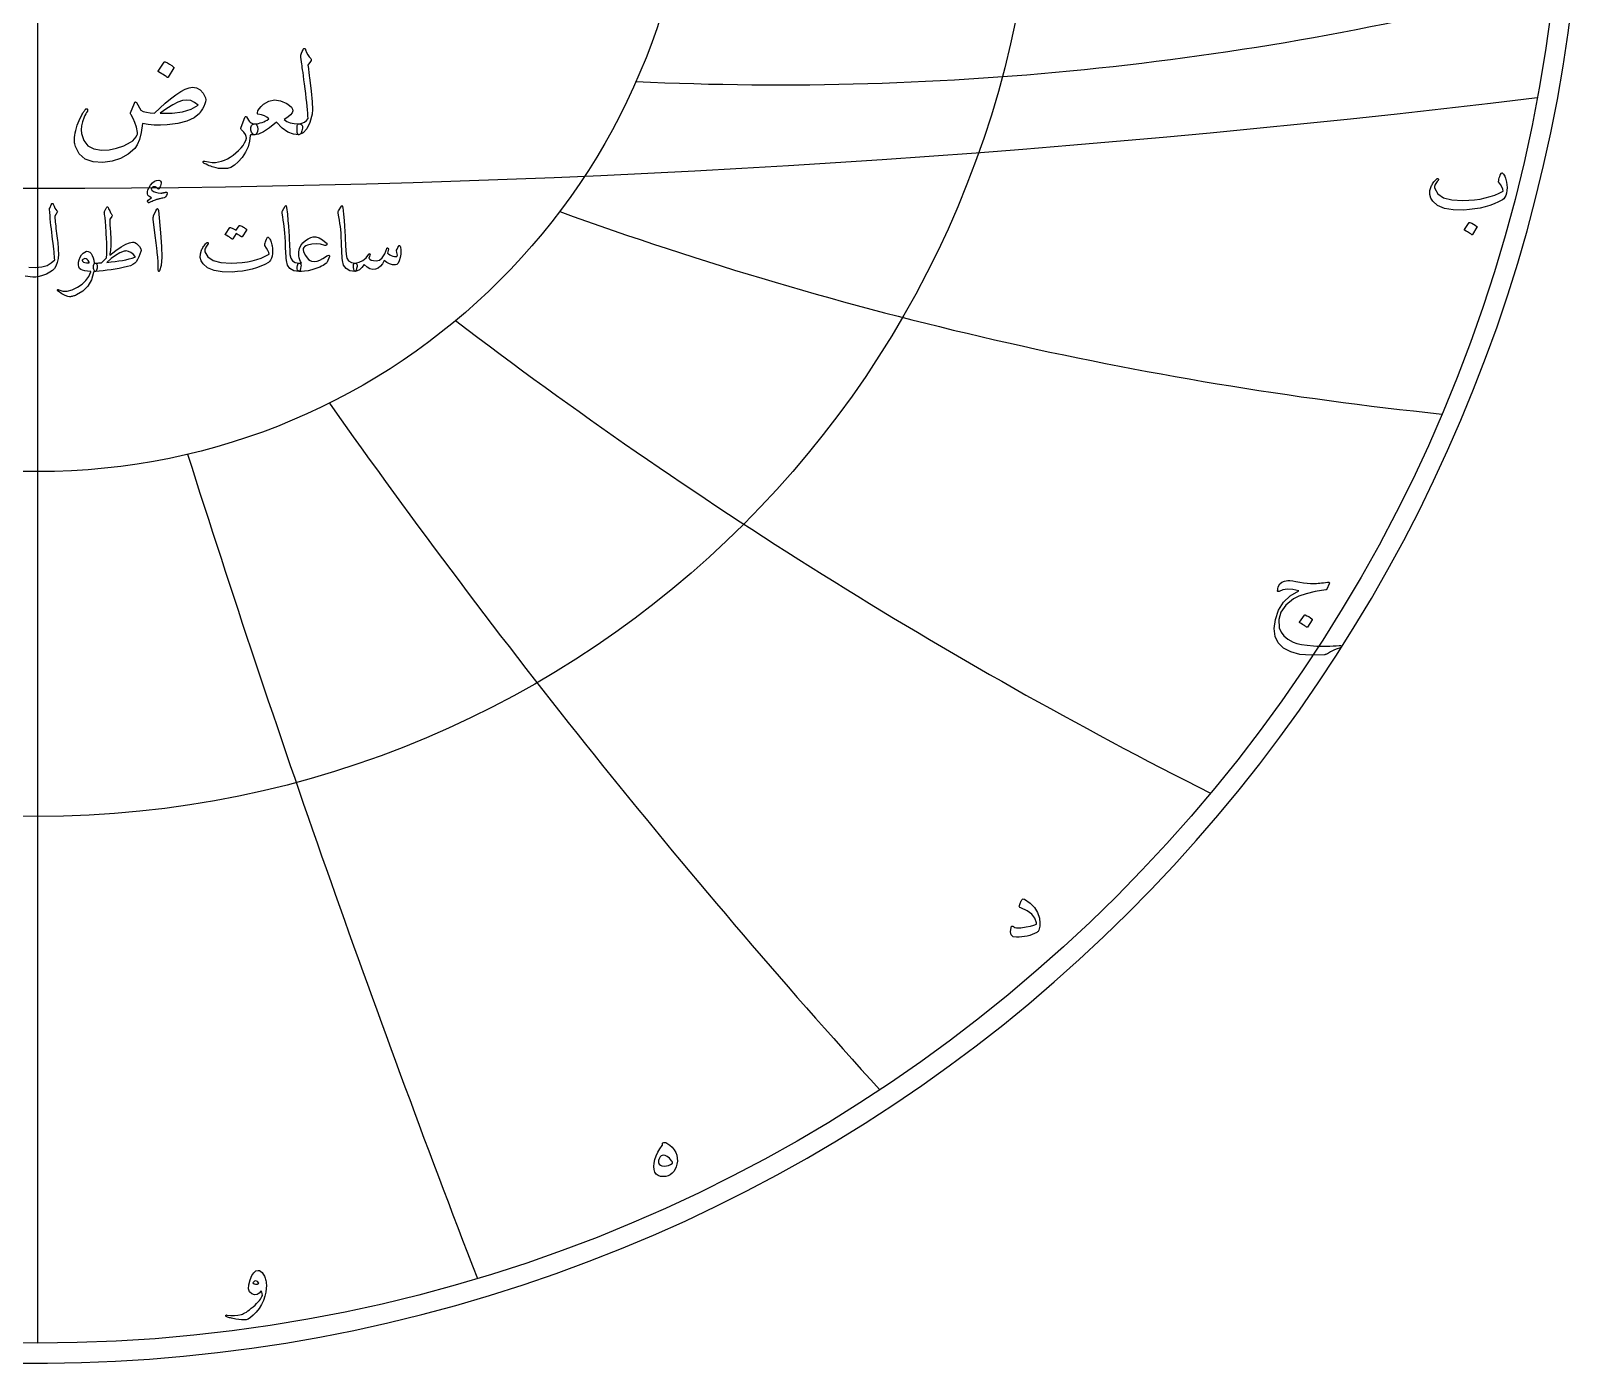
# Model space of a CAD drawing. Header units: millimetres. Extents: x -40.9 to 40.8, y -40.9 to 41.9.
# Drawn here: x -0.18 to 40.85, y -40.85 to -5.63 of the extents above; entities that cross this region are included whole.
import ezdxf

# ---------------------------------------------------------------- set-up
doc = ezdxf.new("R2010")
doc.units = ezdxf.units.MM
for name, color, linetype in [('CUT_OUTER', 1, 'Continuous'), ('ENGRAVE', 7, 'Continuous'), ('ENGRAVE_FINE', 8, 'Continuous'), ('TEXT', 5, 'Continuous')]:
    doc.layers.add(name, color=color, linetype=linetype)

msp = doc.modelspace()

# ---------------------------------------------------------------- linework, layer by layer
at = {"layer": 'CUT_OUTER'}
msp.add_arc((-0.0002, -0.0001), 40.85, 126.2106, 87.79007, dxfattribs=at)
at = {"layer": 'ENGRAVE'}
for points in [[(0, -40.325), (0, 40.325)], [(0, -40.325), (0, -17.2788)]]:
    msp.add_lwpolyline(points, dxfattribs=at)
for radius in [40.325, 26.3963, 17.2788]:
    msp.add_circle((0, 0), radius, dxfattribs=at)
for centre, radius, start, end in [((19.597, 73.1369), 80.1861, 267.296642, 284.804022), ((47.2567, 81.851), 98.1303, 250.065045, 264.070949), ((89.011, 89.011), 128.6184, 232.687913, 243.192341), ((163.3965, 94.337), 190.5116, 215.193942, 222.196894), ((364.3201, 97.6193), 378.0945, 197.618081, 201.119557)]:
    msp.add_arc(centre, radius, start, end, dxfattribs=at)
at = {"layer": 'ENGRAVE_FINE'}
msp.add_arc((0, 319.0151), 328.7969, 263.074945, 276.925055, dxfattribs=at)
at = {"layer": 'TEXT'}
for points in [[(6.9555, -6.2617), (6.9771, -6.2096), (6.9939, -6.1683), (7.0058, -6.1377), (7.013, -6.118), (7.0186, -6.1054), (7.0258, -6.0964), (7.0346, -6.091), (7.045, -6.0892), (7.0567, -6.0912), (7.0665, -6.0972), (7.0743, -6.1072), (7.0801, -6.1212), (7.1066, -6.1896), (7.1384, -6.2513), (7.1753, -6.3062), (7.2174, -6.3543), (7.2292, -6.3697), (7.2326, -6.387), (7.2276, -6.4064), (7.2142, -6.4278), (7.144, -6.5268), (7.1488, -6.5711), (7.1535, -6.6146), (7.1583, -6.6573), (7.1631, -6.6992), (7.1679, -6.7403), (7.1727, -6.7806), (7.1775, -6.8202), (7.1823, -6.8589), (7.2264, -7.2174), (7.2533, -7.4976), (7.2631, -7.6996), (7.2557, -7.8233), (7.1955, -8.0479), (7.1168, -8.2138), (7.0198, -8.3209), (6.9045, -8.3694), (6.9013, -8.3694), (6.8981, -8.3694), (6.8949, -8.3694), (6.8917, -8.3694), (6.8727, -8.3515), (6.8605, -8.3104), (6.8552, -8.2461), (6.8565, -8.1587), (6.8595, -8.1263), (6.8685, -8.1028), (6.8835, -8.088), (6.9045, -8.082), (6.9855, -8.0659), (7.053, -8.0365), (7.1068, -7.994), (7.1472, -7.9383), (7.1445, -7.8714), (7.1396, -7.7954), (7.1325, -7.7102), (7.1232, -7.6158), (7.1119, -7.5126), (7.0989, -7.401), (7.084, -7.281), (7.0673, -7.1527), (7.052, -7.0266), (7.0378, -6.9132), (7.0248, -6.8126), (7.013, -6.7248), (7.0029, -6.6497), (6.9947, -6.5874), (6.9885, -6.5379), (6.9843, -6.5012), (6.9524, -6.3192), (6.9514, -6.3012), (6.9516, -6.2856), (6.953, -6.2725), (6.9555, -6.2617)], [(3.3405, -6.4501), (3.3444, -6.4461), (3.35, -6.4437), (3.3572, -6.4429), (3.366, -6.4437), (3.4281, -6.4689), (3.4866, -6.4996), (3.5414, -6.5359), (3.5927, -6.5779), (3.5977, -6.5842), (3.5999, -6.5906), (3.5993, -6.597), (3.5959, -6.6034), (3.4458, -6.8461), (3.4403, -6.8519), (3.4331, -6.8533), (3.4243, -6.8503), (3.4139, -6.8429), (3.4049, -6.8365), (3.3908, -6.827), (3.3714, -6.8142), (3.3468, -6.7982), (3.3167, -6.7791), (3.2806, -6.7567), (3.2385, -6.7311), (3.1904, -6.7024), (3.184, -6.6976), (3.1808, -6.6928), (3.1808, -6.688), (3.184, -6.6832)], [(4.0877, -7.1144), (4.1991, -7.1307), (4.2937, -7.183), (4.3716, -7.2713), (4.4326, -7.3954), (4.4394, -7.4429), (4.4342, -7.496), (4.4171, -7.5547), (4.3879, -7.619), (4.3544, -7.6808), (4.3241, -7.7323), (4.2969, -7.7734), (4.273, -7.8042), (4.1333, -7.9191), (3.944, -8.0086), (3.7053, -8.0724), (3.4171, -8.1108), (3.2436, -8.1191), (3.0778, -8.1156), (2.9195, -8.1), (2.7688, -8.0724), (2.7333, -8.3066), (2.6874, -8.4948), (2.6311, -8.6371), (2.5644, -8.7335), (2.3896, -8.8822), (2.1908, -8.993), (1.968, -9.0658), (1.7213, -9.1008), (1.4616, -9.0886), (1.2543, -9.0137), (1.0992, -8.8762), (0.9964, -8.676), (0.9876, -8.645), (0.9804, -8.6125), (0.9748, -8.5787), (0.9708, -8.5435), (0.9688, -8.5071), (0.9692, -8.4696), (0.972, -8.4312), (0.9772, -8.3918), (0.9884, -8.322), (1.0028, -8.2533), (1.0203, -8.1855), (1.0411, -8.1187), (1.0648, -8.0532), (1.0914, -7.989), (1.1207, -7.9262), (1.1529, -7.8649), (1.1671, -7.8399), (1.1812, -7.8162), (1.1951, -7.7936), (1.2088, -7.7722), (1.222, -7.7521), (1.2347, -7.7331), (1.2468, -7.7154), (1.2583, -7.6988), (1.2664, -7.6894), (1.275, -7.6836), (1.284, -7.6814), (1.2934, -7.6828), (1.3034, -7.6866), (1.311, -7.6916), (1.3161, -7.6978), (1.3189, -7.7052), (1.3197, -7.7136), (1.3189, -7.7227), (1.3165, -7.7327), (1.3125, -7.7435), (1.2892, -7.7788), (1.267, -7.8178), (1.2461, -7.8603), (1.2263, -7.9064), (1.1848, -8.0243), (1.1593, -8.1355), (1.1497, -8.2399), (1.1561, -8.3375), (1.2157, -8.5229), (1.3245, -8.6577), (1.4824, -8.7417), (1.6894, -8.775), (1.8894, -8.7656), (2.0838, -8.7279), (2.2726, -8.6618), (2.4558, -8.5674), (2.5111, -8.5281), (2.5588, -8.4804), (2.5989, -8.4243), (2.6315, -8.3599), (2.6353, -8.3509), (2.6371, -8.3399), (2.6369, -8.3269), (2.6347, -8.312), (2.6065, -8.169), (2.57, -8.0437), (2.5251, -7.9359), (2.4718, -7.8457), (2.4612, -7.8291), (2.455, -7.8146), (2.4532, -7.802), (2.4558, -7.7914), (2.5548, -7.5295), (2.569, -7.5098), (2.5828, -7.5016), (2.5962, -7.505), (2.6091, -7.52), (2.7273, -7.7211), (2.7906, -7.7511), (2.8718, -7.7738), (2.971, -7.7894), (3.0882, -7.7978), (3.2273, -7.6623), (3.3668, -7.5367), (3.5067, -7.4212), (3.647, -7.3156), (3.7812, -7.2275), (3.8993, -7.1647), (4.0015, -7.1269), (4.0877, -7.1144)], [(4.2442, -7.587), (4.1462, -7.5124), (4.0438, -7.4673), (3.937, -7.4517), (3.8259, -7.4657), (3.7053, -7.5082), (3.5672, -7.5782), (3.4115, -7.6758), (3.2383, -7.801), (3.5538, -7.802), (3.8267, -7.7667), (4.0568, -7.695), (4.2442, -7.587)], [(6.9045, -8.082), (6.9512, -8.089), (6.9827, -8.11), (6.9991, -8.1449), (7.0003, -8.1938), (6.9847, -8.2694), (6.9635, -8.3239), (6.9368, -8.3573), (6.9045, -8.3694), (6.7573, -8.3561), (6.6098, -8.2968), (6.4619, -8.1916), (6.3136, -8.0405), (6.1266, -8.1856), (5.9679, -8.2888), (5.8376, -8.3501), (5.7356, -8.3694), (5.7019, -8.3619), (5.6741, -8.3391), (5.6524, -8.3012), (5.6366, -8.2481), (5.632, -8.1778), (5.647, -8.1267), (5.6815, -8.0948), (5.7356, -8.082), (5.7848, -8.0772), (5.8334, -8.0692), (5.8814, -8.0581), (5.9288, -8.0437), (5.9756, -8.0259), (6.0218, -8.0046), (6.0674, -7.9796), (6.1125, -7.9511), (6.0572, -7.906), (5.9903, -7.8696), (5.9119, -7.8421), (5.8218, -7.8233), (5.8137, -7.8199), (5.8083, -7.813), (5.8057, -7.8024), (5.8059, -7.7882), (5.821, -7.7393), (5.8538, -7.6852), (5.9041, -7.6259), (5.9719, -7.5615), (6.1134, -7.4766), (6.2633, -7.4457), (6.4216, -7.4687), (6.5883, -7.5455), (6.6589, -7.5946), (6.708, -7.6429), (6.7356, -7.6904), (6.7416, -7.7371), (6.724, -7.7874), (6.6809, -7.8425), (6.6122, -7.9024), (6.518, -7.9671), (6.5853, -8.0173), (6.6721, -8.0533), (6.7785, -8.0748), (6.9045, -8.082)], [(5.3747, -8.1714), (5.4737, -7.916), (5.4847, -7.8956), (5.4953, -7.8856), (5.5055, -7.886), (5.5153, -7.8968), (5.542, -7.9415), (5.568, -7.9798), (5.5931, -8.0118), (5.6175, -8.0373), (5.6442, -8.0569), (5.6733, -8.0708), (5.7049, -8.0792), (5.7388, -8.082), (5.7723, -8.0908), (5.7963, -8.1171), (5.8107, -8.1611), (5.8155, -8.2225), (5.8107, -8.2844), (5.7963, -8.3295), (5.7723, -8.3579), (5.7388, -8.3694), (5.7131, -8.3706), (5.6869, -8.371), (5.6604, -8.3706), (5.6334, -8.3694), (5.6288, -8.3706), (5.6246, -8.3742), (5.6208, -8.3802), (5.6175, -8.3886), (5.6003, -8.5397), (5.5584, -8.6864), (5.4917, -8.8287), (5.4003, -8.9666), (5.2983, -9.0866), (5.1999, -9.175), (5.1051, -9.2319), (5.0139, -9.2572), (4.928, -9.2638), (4.8494, -9.2644), (4.7779, -9.259), (4.7137, -9.2477), (4.6822, -9.2389), (4.6486, -9.2285), (4.6128, -9.2165), (4.5748, -9.203), (4.5347, -9.1874), (4.4929, -9.1694), (4.4493, -9.1491), (4.4039, -9.1263), (4.3925, -9.1211), (4.3839, -9.1151), (4.3782, -9.1083), (4.3752, -9.1008), (4.3732, -9.0906), (4.3736, -9.0824), (4.3764, -9.0762), (4.3815, -9.072), (4.3883, -9.0682), (4.3959, -9.0664), (4.4043, -9.0666), (4.4135, -9.0688), (4.5141, -9.0892), (4.6083, -9.0992), (4.6961, -9.0988), (4.7775, -9.088), (4.8581, -9.0667), (4.9368, -9.0381), (5.0138, -9.0021), (5.0889, -8.9586), (5.1625, -8.908), (5.2346, -8.8505), (5.3054, -8.7859), (5.3747, -8.7143), (5.4268, -8.6491), (5.4682, -8.5842), (5.4987, -8.5197), (5.5185, -8.4557), (5.5127, -8.411), (5.4889, -8.3599), (5.4472, -8.3024), (5.3875, -8.2385), (5.3771, -8.2247), (5.3715, -8.209), (5.3707, -8.1912), (5.3747, -8.1714)], [(38.7333, -9.3911), (38.7505, -9.4127), (38.7662, -9.4365), (38.7805, -9.4625), (38.7933, -9.4907), (38.8048, -9.5211), (38.8147, -9.5533), (38.8233, -9.5875), (38.8304, -9.6236), (38.8396, -9.6961), (38.8419, -9.7679), (38.8371, -9.8392), (38.8253, -9.9097), (38.8074, -9.9727), (38.7844, -10.0234), (38.7563, -10.0621), (38.7231, -10.0886), (38.6177, -10.1443), (38.5059, -10.194), (38.3878, -10.2376), (38.2632, -10.2751), (38.1323, -10.3062), (37.995, -10.3306), (37.8512, -10.3484), (37.7011, -10.3594), (37.4198, -10.3565), (37.1889, -10.3172), (37.0085, -10.2415), (36.8785, -10.1295), (36.8252, -10.0418), (36.8006, -9.9474), (36.8047, -9.8463), (36.8376, -9.7386), (36.8487, -9.7153), (36.8616, -9.6916), (36.8762, -9.6674), (36.8925, -9.6428), (36.9107, -9.6176), (36.9305, -9.592), (36.9522, -9.5659), (36.9756, -9.5393), (36.9834, -9.5318), (36.9915, -9.5272), (37, -9.5254), (37.0088, -9.5265), (37.0147, -9.5287), (37.0196, -9.5329), (37.0236, -9.539), (37.0267, -9.547), (37.0281, -9.5545), (37.0273, -9.5616), (37.0243, -9.5685), (37.019, -9.5751), (36.9971, -9.6011), (36.9775, -9.6281), (36.9601, -9.656), (36.9449, -9.6849), (36.9345, -9.7125), (36.9289, -9.7392), (36.9281, -9.7649), (36.9321, -9.7897), (37.012, -9.9342), (37.1621, -10.0356), (37.3824, -10.0938), (37.673, -10.109), (37.8328, -10.1029), (37.9851, -10.0895), (38.1298, -10.069), (38.267, -10.0413), (38.3969, -10.0064), (38.5197, -9.9643), (38.6352, -9.9151), (38.7435, -9.8586), (38.733, -9.8059), (38.709, -9.7475), (38.6717, -9.6833), (38.6209, -9.6134), (38.6193, -9.6067), (38.6196, -9.5942), (38.6218, -9.576), (38.626, -9.5521), (38.6271, -9.5497), (38.6279, -9.5476), (38.6284, -9.5458), (38.6286, -9.5444), (38.6369, -9.5118), (38.649, -9.4754), (38.665, -9.4352), (38.6848, -9.3911), (38.6935, -9.3777), (38.7046, -9.3732), (38.7178, -9.3777), (38.7333, -9.3911)], [(3.3413, -10.0381), (3.31, -10.0439), (3.2811, -10.0494), (3.2544, -10.0547), (3.2299, -10.0596), (3.2078, -10.0644), (3.1883, -10.0692), (3.1713, -10.074), (3.1568, -10.0788), (3.1422, -10.0842), (3.1245, -10.0911), (3.1038, -10.0992), (3.0802, -10.1087), (3.0535, -10.1197), (3.0239, -10.1324), (2.9913, -10.1467), (2.9556, -10.1626), (2.9411, -10.1674), (2.9287, -10.1674), (2.9184, -10.1626), (2.9101, -10.153), (2.9052, -10.1295), (2.9191, -10.1021), (2.9519, -10.0709), (3.0035, -10.0357), (2.964, -10.0132), (2.9341, -9.989), (2.9137, -9.9629), (2.9029, -9.9351), (2.9008, -9.8825), (2.9137, -9.8255), (2.9416, -9.764), (2.9844, -9.698), (3.0354, -9.6388), (3.088, -9.598), (3.142, -9.5754), (3.1975, -9.571), (3.2285, -9.5788), (3.2496, -9.595), (3.2609, -9.6195), (3.2622, -9.6524), (3.2568, -9.6881), (3.2478, -9.7207), (3.2353, -9.7503), (3.2191, -9.777), (3.2029, -9.7957), (3.188, -9.8039), (3.1742, -9.8017), (3.1616, -9.789), (3.1472, -9.77), (3.1305, -9.756), (3.1113, -9.7472), (3.0898, -9.7435), (3.0672, -9.7435), (3.0472, -9.7483), (3.03, -9.7578), (3.0155, -9.7722), (3.0049, -9.7896), (3.0017, -9.8057), (3.0061, -9.8207), (3.0179, -9.8345), (3.0622, -9.8673), (3.1161, -9.8914), (3.1796, -9.9068), (3.2526, -9.9135), (3.259, -9.9133), (3.2661, -9.9126), (3.274, -9.9115), (3.2826, -9.9099), (3.2919, -9.9081), (3.302, -9.906), (3.3129, -9.9039), (3.3245, -9.9015), (3.3371, -9.8992), (3.3484, -9.8971), (3.3586, -9.895), (3.3676, -9.8932), (3.3755, -9.8916), (3.3826, -9.8905), (3.3887, -9.8898), (3.3939, -9.8896), (3.4038, -9.8906), (3.4119, -9.8938), (3.4182, -9.899), (3.4227, -9.9063), (3.4255, -9.9134), (3.4269, -9.9201), (3.4267, -9.9265), (3.4251, -9.9327), (3.4019, -9.9761), (3.3802, -10.0081), (3.36, -10.0288), (3.3413, -10.0381)], [(6.5436, -10.2584), (6.5482, -10.2512), (6.5526, -10.2464), (6.5566, -10.2441), (6.5603, -10.2441), (6.566, -10.2472), (6.5711, -10.2566), (6.5756, -10.2723), (6.5795, -10.2943), (6.5993, -10.4732), (6.6154, -10.6387), (6.628, -10.7906), (6.637, -10.9291), (6.6428, -11.0475), (6.6481, -11.1536), (6.6529, -11.2475), (6.6574, -11.3291), (6.6612, -11.3984), (6.6642, -11.4554), (6.6666, -11.5002), (6.6681, -11.5326), (6.6894, -11.63), (6.7364, -11.7015), (6.8091, -11.7473), (6.9076, -11.7674), (6.935, -11.7746), (6.9526, -11.7913), (6.9602, -11.8177), (6.9579, -11.8536), (6.9467, -11.9102), (6.9346, -11.9506), (6.9216, -11.9749), (6.9076, -11.9829), (6.769, -11.9647), (6.6669, -11.9099), (6.6014, -11.8186), (6.5723, -11.6907), (6.5678, -11.6296), (6.5636, -11.5683), (6.56, -11.5068), (6.5568, -11.4452), (6.5538, -11.3835), (6.5511, -11.3216), (6.5484, -11.2595), (6.546, -11.1973), (6.5415, -11.0787), (6.5352, -10.9719), (6.5271, -10.8769), (6.5172, -10.7937), (6.5056, -10.7139), (6.4921, -10.6288), (6.4768, -10.5384), (6.4597, -10.4428), (6.4575, -10.4256), (6.458, -10.4099), (6.4611, -10.3957), (6.4669, -10.383)], [(8.0262, -10.2584), (8.0308, -10.2512), (8.0352, -10.2464), (8.0392, -10.2441), (8.043, -10.2441), (8.0486, -10.2472), (8.0537, -10.2566), (8.0582, -10.2723), (8.0621, -10.2943), (8.0819, -10.4732), (8.098, -10.6387), (8.1106, -10.7906), (8.1196, -10.9291), (8.1254, -11.0475), (8.1307, -11.1536), (8.1355, -11.2475), (8.14, -11.3291), (8.1438, -11.3984), (8.1468, -11.4554), (8.1492, -11.5002), (8.1507, -11.5326), (8.172, -11.63), (8.219, -11.7015), (8.2917, -11.7473), (8.3902, -11.7674), (8.4176, -11.7746), (8.4352, -11.7913), (8.4428, -11.8177), (8.4405, -11.8536), (8.4293, -11.9102), (8.4172, -11.9506), (8.4042, -11.9749), (8.3902, -11.9829), (8.2516, -11.9647), (8.1495, -11.9099), (8.084, -11.8186), (8.0549, -11.6907), (8.0504, -11.6296), (8.0462, -11.5683), (8.0426, -11.5068), (8.0394, -11.4452), (8.0364, -11.3835), (8.0337, -11.3216), (8.0311, -11.2595), (8.0286, -11.1973), (8.0241, -11.0787), (8.0178, -10.9719), (8.0097, -10.8769), (7.9998, -10.7937), (7.9882, -10.7139), (7.9747, -10.6288), (7.9594, -10.5384), (7.9424, -10.4428), (7.9401, -10.4256), (7.9406, -10.4099), (7.9437, -10.3957), (7.9495, -10.383)], [(1.8227, -10.2872), (1.8284, -10.281), (1.8335, -10.277), (1.838, -10.275), (1.8419, -10.2752), (1.8465, -10.2773), (1.8509, -10.2812), (1.8549, -10.2869), (1.8586, -10.2943), (1.8738, -10.3267), (1.8883, -10.3566), (1.902, -10.3842), (1.9149, -10.4093), (1.9273, -10.4318), (1.9392, -10.4512), (1.9506, -10.4677), (1.9616, -10.4812), (1.9697, -10.4922), (1.9724, -10.5039), (1.9697, -10.5162), (1.9616, -10.5291), (1.9137, -10.589), (1.9076, -10.5993), (1.9036, -10.6111), (1.9016, -10.6244), (1.9018, -10.6393), (1.9095, -10.7523), (1.9161, -10.8518), (1.9215, -10.9379), (1.9257, -11.0105), (1.9289, -11.0698), (1.9311, -11.1159), (1.9324, -11.1488), (1.9329, -11.1686), (1.9324, -11.227), (1.9308, -11.2824), (1.9282, -11.3347), (1.9245, -11.3841), (1.9199, -11.4306), (1.9146, -11.474), (1.9086, -11.5144), (1.9018, -11.5518), (2.0645, -11.4273), (2.2053, -11.3315), (2.3244, -11.2644), (2.4215, -11.2261), (2.4648, -11.2159), (2.5035, -11.2117), (2.5378, -11.2135), (2.5676, -11.2213), (2.6097, -11.2431), (2.6496, -11.2776), (2.6875, -11.3246), (2.7233, -11.3841), (2.7288, -11.3984), (2.7311, -11.4147), (2.73, -11.4331), (2.7257, -11.4536), (2.7019, -11.5273), (2.6736, -11.5973), (2.6408, -11.6638), (2.6035, -11.7267), (2.5673, -11.7671), (2.5161, -11.8021), (2.45, -11.8317), (2.3688, -11.856), (2.2602, -11.88), (2.1524, -11.9018), (2.0452, -11.9213), (1.9389, -11.9386), (1.8334, -11.9535), (1.729, -11.9659), (1.6256, -11.9757), (1.5233, -11.9829), (1.5118, -11.9796), (1.5012, -11.9698), (1.4914, -11.9533), (1.4826, -11.9302), (1.4748, -11.902), (1.4706, -11.8746), (1.47, -11.8481), (1.473, -11.8225), (1.4798, -11.8002), (1.4904, -11.7835), (1.5049, -11.7726), (1.5233, -11.7674), (1.5478, -11.766), (1.5709, -11.7644), (1.5927, -11.7624), (1.6131, -11.7602), (1.6322, -11.7579), (1.65, -11.756), (1.6664, -11.7543), (1.6814, -11.753), (1.8155, -11.6237), (1.8167, -11.618), (1.8179, -11.6108), (1.8191, -11.6019), (1.8203, -11.5913), (1.8215, -11.5791), (1.8227, -11.5653), (1.8239, -11.5498), (1.8251, -11.5326), (1.8262, -11.514), (1.8269, -11.494), (1.8274, -11.4727), (1.8275, -11.45), (1.8275, -11.4261), (1.8275, -11.4012), (1.8275, -11.3752), (1.8275, -11.3482), (1.8272, -11.3177), (1.8263, -11.2812), (1.8248, -11.2386), (1.8227, -11.1901), (1.82, -11.1359), (1.8167, -11.0764), (1.8128, -11.0114), (1.8083, -10.941), (1.798, -10.7849), (1.7886, -10.6614), (1.7801, -10.5705), (1.7724, -10.5123), (1.7663, -10.4749), (1.7622, -10.4464), (1.7603, -10.427), (1.7604, -10.4165), (1.7677, -10.3967), (1.7751, -10.3782), (1.7827, -10.3608), (1.7904, -10.3446), (1.7982, -10.3294), (1.8063, -10.3147), (1.8144, -10.3006), (1.8227, -10.2872)], [(3.1233, -10.3782), (3.1462, -10.3339), (3.1646, -10.3183), (3.1785, -10.3315), (3.188, -10.3734), (3.243, -10.9602), (3.2758, -11.3204), (3.2832, -11.6081), (3.2651, -11.8234), (3.2215, -11.9662), (3.2136, -11.9778), (3.2065, -11.9841), (3.2004, -11.985), (3.1951, -11.9805), (3.191, -11.9735), (3.188, -11.9644), (3.1862, -11.9531), (3.1856, -11.9398), (3.1856, -11.8361), (3.1808, -11.7261), (3.1712, -11.6097), (3.1568, -11.4871), (3.1537, -11.4551), (3.1442, -11.3686), (3.1285, -11.2276), (3.1065, -11.0321), (3.0538, -10.5985), (3.0526, -10.5755), (3.0538, -10.5542), (3.0574, -10.5348), (3.0634, -10.5171)], [(6.1077, -11.0919), (6.1238, -11.1121), (6.1385, -11.1345), (6.1519, -11.1589), (6.1639, -11.1853), (6.1747, -11.2138), (6.184, -11.244), (6.192, -11.2761), (6.1987, -11.3099), (6.2074, -11.3779), (6.2095, -11.4452), (6.205, -11.512), (6.1939, -11.5782), (6.1771, -11.6371), (6.1556, -11.6847), (6.1292, -11.721), (6.0981, -11.7458), (5.9993, -11.7981), (5.8945, -11.8446), (5.7837, -11.8855), (5.667, -11.9207), (5.5442, -11.9499), (5.4155, -11.9728), (5.2807, -11.9894), (5.14, -11.9997), (4.8762, -11.997), (4.6598, -11.9602), (4.4906, -11.8892), (4.3688, -11.7841), (4.3188, -11.702), (4.2957, -11.6135), (4.2996, -11.5187), (4.3305, -11.4177), (4.3409, -11.3959), (4.3529, -11.3737), (4.3666, -11.351), (4.3819, -11.3279), (4.3989, -11.3043), (4.4176, -11.2803), (4.4379, -11.2558), (4.4598, -11.2309), (4.4671, -11.2238), (4.4748, -11.2195), (4.4827, -11.2178), (4.4909, -11.2189), (4.4965, -11.221), (4.5011, -11.2249), (4.5048, -11.2306), (4.5077, -11.238), (4.509, -11.2451), (4.5083, -11.2518), (4.5054, -11.2583), (4.5005, -11.2644), (4.48, -11.2888), (4.4616, -11.3141), (4.4453, -11.3403), (4.431, -11.3674), (4.4213, -11.3933), (4.4161, -11.4183), (4.4153, -11.4424), (4.4191, -11.4656), (4.4939, -11.6011), (4.6346, -11.6961), (4.8412, -11.7508), (5.1137, -11.765), (5.2634, -11.7592), (5.4062, -11.7467), (5.5419, -11.7275), (5.6705, -11.7015), (5.7923, -11.6688), (5.9074, -11.6294), (6.0157, -11.5832), (6.1172, -11.5303), (6.1074, -11.4809), (6.0849, -11.4261), (6.0499, -11.3659), (6.0023, -11.3003), (6.0008, -11.294), (6.0011, -11.2824), (6.0032, -11.2653), (6.0071, -11.2428), (6.0081, -11.2406), (6.0089, -11.2386), (6.0093, -11.237), (6.0095, -11.2356), (6.0172, -11.2051), (6.0286, -11.171), (6.0436, -11.1333), (6.0622, -11.0919), (6.0704, -11.0794), (6.0807, -11.0752), (6.0931, -11.0794), (6.1077, -11.0919)], [(5.3268, -10.7734), (5.3298, -10.7704), (5.334, -10.7686), (5.3394, -10.768), (5.346, -10.7686), (5.3696, -10.7774), (5.3924, -10.7872), (5.4145, -10.7978), (5.4358, -10.8093), (5.4566, -10.8219), (5.4768, -10.8357), (5.4967, -10.8506), (5.5161, -10.8668), (5.5198, -10.8717), (5.5214, -10.877), (5.521, -10.8825), (5.5185, -10.8883), (5.4035, -11.0704), (5.4003, -11.0728), (5.3957, -11.0728), (5.3896, -11.0704), (5.3819, -11.0656), (5.3767, -11.0612), (5.3682, -11.0551), (5.3563, -11.0474), (5.3412, -11.038), (5.3226, -11.0269), (5.3005, -11.0138), (5.2747, -10.9988), (5.2454, -10.9818), (5.1544, -11.1231), (5.1502, -11.1274), (5.1448, -11.1285), (5.1382, -11.1262), (5.1304, -11.1207), (5.1237, -11.1159), (5.1131, -11.1087), (5.0985, -11.0991), (5.0801, -11.0871), (5.0575, -11.0728), (5.0304, -11.056), (4.9989, -11.0368), (4.9628, -11.0153), (4.959, -11.0117), (4.9574, -11.0081), (4.9578, -11.0045), (4.9604, -11.0009), (5.0777, -10.8261), (5.0807, -10.8231), (5.0849, -10.8213), (5.0903, -10.8207), (5.0969, -10.8213), (5.117, -10.8278), (5.1364, -10.8354), (5.1553, -10.844), (5.1735, -10.8536), (5.1912, -10.8642), (5.2083, -10.8755), (5.2247, -10.8875), (5.2406, -10.9003)], [(7.7148, -11.5925), (7.6501, -11.7362), (7.6419, -11.7505), (7.634, -11.762), (7.6263, -11.7708), (7.619, -11.777), (7.5817, -11.8025), (7.5418, -11.8264), (7.4991, -11.8486), (7.4537, -11.8692), (7.4058, -11.8884), (7.3555, -11.9066), (7.3028, -11.9237), (7.2478, -11.9398), (7.1448, -11.965), (7.0538, -11.9805), (6.9747, -11.9865), (6.9076, -11.9829), (6.882, -11.9713), (6.8651, -11.9482), (6.8569, -11.9138), (6.8573, -11.868), (6.8635, -11.8267), (6.8723, -11.7961), (6.8838, -11.7764), (6.8981, -11.7674), (6.9005, -11.7674), (6.9029, -11.7674), (6.9052, -11.7674), (6.9076, -11.7674), (6.9255, -11.7692), (6.943, -11.7698), (6.9602, -11.7692), (6.9771, -11.7674), (6.9481, -11.7244), (6.9256, -11.677), (6.9097, -11.625), (6.9005, -11.5686), (6.8991, -11.4675), (6.9166, -11.3776), (6.953, -11.2987), (7.0082, -11.2309), (7.0793, -11.1675), (7.149, -11.1189), (7.2171, -11.0849), (7.2837, -11.0656), (7.3555, -11.0657), (7.437, -11.0925), (7.528, -11.146), (7.6286, -11.2261), (7.64, -11.2385), (7.6454, -11.2518), (7.6448, -11.266), (7.6382, -11.2812), (7.6287, -11.2928), (7.6172, -11.2991), (7.6036, -11.3), (7.5879, -11.2955), (7.4751, -11.2629), (7.3621, -11.2512), (7.2488, -11.2605), (7.1352, -11.2907), (7.0901, -11.3097), (7.0555, -11.3309), (7.0314, -11.3541), (7.0178, -11.3794), (7.0145, -11.4114), (7.0238, -11.4524), (7.0457, -11.5024), (7.0801, -11.5614), (7.122, -11.621), (7.1615, -11.6656), (7.1987, -11.6952), (7.2334, -11.7099), (7.309, -11.7174), (7.3849, -11.7087), (7.4611, -11.6838), (7.5376, -11.6428), (7.607, -11.5949), (7.643, -11.5722), (7.6717, -11.559), (7.6933, -11.5554), (7.7076, -11.5614), (7.7135, -11.5687), (7.7166, -11.5764), (7.7171, -11.5843), (7.7148, -11.5925)], [(37.8417, -10.6915), (37.8449, -10.6883), (37.8493, -10.6864), (37.8551, -10.6858), (37.8621, -10.6864), (37.9118, -10.7065), (37.9585, -10.7311), (38.0025, -10.7602), (38.0435, -10.7937), (38.0475, -10.7988), (38.0492, -10.8039), (38.0488, -10.809), (38.046, -10.8142), (37.926, -11.0083), (37.9215, -11.013), (37.9158, -11.0141), (37.9087, -11.0117), (37.9004, -11.0058), (37.8932, -11.0007), (37.8819, -10.993), (37.8664, -10.9828), (37.8468, -10.97), (37.8227, -10.9547), (37.7938, -10.9368), (37.7601, -10.9163), (37.7216, -10.8934), (37.7165, -10.8895), (37.7139, -10.8857), (37.7139, -10.8819), (37.7165, -10.878)], [(1.4754, -12.0093), (1.4193, -12.2064), (1.3251, -12.3716), (1.1929, -12.5046), (1.0227, -12.6057), (0.9989, -12.6159), (0.9754, -12.6251), (0.9522, -12.6333), (0.9293, -12.6404), (0.9069, -12.6463), (0.885, -12.6509), (0.8638, -12.6541), (0.8431, -12.656), (0.7916, -12.6486), (0.7233, -12.6218), (0.6383, -12.5756), (0.5365, -12.5099), (0.5256, -12.5004), (0.5192, -12.4913), (0.5172, -12.4825), (0.5198, -12.4739), (0.5254, -12.4674), (0.5329, -12.4644), (0.5422, -12.465), (0.5533, -12.4692), (0.6591, -12.5034), (0.7778, -12.5033), (0.9094, -12.4687), (1.0539, -12.3997), (1.1718, -12.3196), (1.2694, -12.2254), (1.3467, -12.1172), (1.4036, -11.9949), (1.4031, -11.9906), (1.4018, -11.9871), (1.3995, -11.9846), (1.3964, -11.9829), (1.3139, -11.9781), (1.2437, -11.9686), (1.1858, -11.9542), (1.1401, -11.935), (1.1048, -11.9054), (1.0826, -11.8644), (1.0736, -11.812), (1.0778, -11.7482), (1.0792, -11.7398), (1.0808, -11.7311), (1.0828, -11.7224), (1.085, -11.7135), (1.0876, -11.7043), (1.0904, -11.6946), (1.0935, -11.6845), (1.097, -11.674), (1.1251, -11.6055), (1.1593, -11.5488), (1.1994, -11.5038), (1.2455, -11.4704), (1.2926, -11.4521), (1.3359, -11.4524), (1.3753, -11.4713), (1.4108, -11.5087), (1.4417, -11.5608), (1.4652, -11.6213), (1.4813, -11.6901), (1.4898, -11.7674), (1.4945, -11.7673), (1.4991, -11.7671), (1.5035, -11.7667), (1.5078, -11.7662), (1.512, -11.7657), (1.5164, -11.7653), (1.521, -11.7651), (1.5257, -11.765), (1.5419, -11.7684), (1.5545, -11.7788), (1.5634, -11.796), (1.5688, -11.8201), (1.5711, -11.8466), (1.5706, -11.8734), (1.5675, -11.9005), (1.5616, -11.9278), (1.554, -11.952), (1.5455, -11.9692), (1.536, -11.9795), (1.5257, -11.9829), (1.4802, -11.9829), (1.4799, -11.9873), (1.479, -11.9931), (1.4775, -12.0005), (1.4754, -12.0093)], [(2.3377, -11.4416), (2.3256, -11.4421), (2.3131, -11.4434), (2.3004, -11.4457), (2.2874, -11.4488), (2.1697, -11.4951), (2.0539, -11.5596), (1.9398, -11.6424), (1.8275, -11.7434), (1.9396, -11.7329), (2.0461, -11.7207), (2.1468, -11.7066), (2.2419, -11.6907), (2.3312, -11.6729), (2.4149, -11.653), (2.4929, -11.631), (2.5652, -11.6069), (2.572, -11.6041), (2.5754, -11.6003), (2.5755, -11.5957), (2.5724, -11.5901), (2.5209, -11.527), (2.4646, -11.4812), (2.4035, -11.4527), (2.3377, -11.4416)], [(9.5519, -11.3003), (9.5571, -11.2967), (9.5633, -11.2979), (9.5703, -11.3039), (9.5783, -11.3147), (9.5868, -11.333), (9.5932, -11.359), (9.5976, -11.3928), (9.5998, -11.4344), (9.6006, -11.4818), (9.598, -11.5279), (9.5922, -11.5728), (9.583, -11.6165), (9.5564, -11.7015), (9.5268, -11.7626), (9.4941, -11.7997), (9.4585, -11.8129), (9.3742, -11.8079), (9.2962, -11.7859), (9.2245, -11.7469), (9.1591, -11.6907), (9.1142, -11.7792), (9.0609, -11.8482), (8.9992, -11.8978), (8.9292, -11.9278), (8.8557, -11.9344), (8.7813, -11.9159), (8.706, -11.8722), (8.6298, -11.8033), (8.5681, -11.8819), (8.5076, -11.938), (8.4483, -11.9717), (8.3902, -11.9829), (8.3786, -11.9764), (8.3675, -11.9566), (8.357, -11.9237), (8.3471, -11.8776), (8.3435, -11.832), (8.3495, -11.7985), (8.3651, -11.777), (8.3902, -11.7674), (8.5007, -11.7424), (8.5974, -11.6937), (8.6804, -11.6214), (8.7495, -11.5255), (8.7533, -11.5202), (8.7573, -11.5165), (8.7616, -11.5142), (8.7663, -11.5135), (8.772, -11.5141), (8.7771, -11.5159), (8.7816, -11.5189), (8.7855, -11.5231), (8.7877, -11.5359), (8.7825, -11.5578), (8.7697, -11.5886), (8.7495, -11.6285), (8.776, -11.6591), (8.8172, -11.6817), (8.873, -11.6963), (8.9435, -11.7027), (9.0314, -11.6843), (9.1082, -11.6243), (9.1739, -11.5226), (9.2286, -11.3794), (9.2313, -11.372), (9.2345, -11.3668), (9.2384, -11.3636), (9.2429, -11.3626), (9.2497, -11.3632), (9.2555, -11.365), (9.2604, -11.368), (9.2645, -11.3722), (9.2675, -11.3782), (9.2693, -11.3841), (9.2699, -11.3901), (9.2693, -11.3961), (9.2453, -11.4967), (9.2733, -11.5216), (9.307, -11.5434), (9.3464, -11.5623), (9.3914, -11.5782), (9.4353, -11.5885), (9.4687, -11.5907), (9.4916, -11.5849), (9.504, -11.571), (9.508, -11.5497), (9.5058, -11.5195), (9.4973, -11.4803), (9.4824, -11.4321), (9.485, -11.4184), (9.4974, -11.3919), (9.5197, -11.3526), (9.5519, -11.3003)], [(1.3605, -11.741), (1.3353, -11.6972), (1.3078, -11.6662), (1.2778, -11.6481), (1.2455, -11.6428), (1.2262, -11.6479), (1.209, -11.656), (1.1938, -11.6671), (1.1808, -11.6811), (1.1766, -11.6886), (1.176, -11.6967), (1.179, -11.7054), (1.1856, -11.7147), (1.2103, -11.7364), (1.2461, -11.7512), (1.2929, -11.7591), (1.3509, -11.7602), (1.3569, -11.759), (1.3605, -11.7554), (1.3616, -11.7494), (1.3605, -11.741)], [(34.1432, -20.2451), (34.0819, -20.3831), (34.0763, -20.3922), (34.0698, -20.3991), (34.0623, -20.4037), (34.0538, -20.4061), (33.7704, -20.4508), (33.5333, -20.5057), (33.3424, -20.5709), (33.1979, -20.6462), (32.9953, -20.8115), (32.8652, -20.9931), (32.8075, -21.1909), (32.8224, -21.405), (32.8674, -21.521), (32.9437, -21.6235), (33.0513, -21.7126), (33.1903, -21.7883), (33.2878, -21.8221), (33.4093, -21.8496), (33.5548, -21.8706), (33.7242, -21.8853), (33.8143, -21.8896), (33.9031, -21.8924), (33.9906, -21.8935), (34.0768, -21.893), (34.1614, -21.8911), (34.2441, -21.8879), (34.3249, -21.8834), (34.4038, -21.8777), (34.4223, -21.8764), (34.437, -21.8777), (34.4479, -21.8815), (34.4549, -21.8879), (34.4587, -21.8957), (34.46, -21.9039), (34.4587, -21.9123), (34.4549, -21.9211), (34.4521, -21.9258), (34.4488, -21.9297), (34.4451, -21.9328), (34.4409, -21.9352), (34.4363, -21.9372), (34.4316, -21.9393), (34.4267, -21.9416), (34.4217, -21.9441), (34.3481, -21.9676), (34.2831, -21.992), (34.2267, -22.0174), (34.179, -22.0437), (34.1484, -22.0627), (34.1205, -22.0789), (34.0954, -22.0921), (34.073, -22.1025), (34.0536, -22.1105), (34.0375, -22.1165), (34.0248, -22.1207), (34.0155, -22.1229), (33.6661, -22.1359), (33.3691, -22.1108), (33.1245, -22.0477), (32.9322, -21.9467), (32.7933, -21.8081), (32.7112, -21.635), (32.686, -21.4274), (32.7176, -21.1853), (32.8013, -20.9415), (32.9322, -20.7337), (33.1104, -20.5621), (33.3359, -20.4265), (33.1762, -20.396), (33.037, -20.3888), (32.9182, -20.405), (32.8198, -20.4444), (32.8112, -20.4476), (32.8032, -20.4495), (32.7959, -20.4502), (32.7892, -20.4495), (32.7836, -20.4474), (32.7796, -20.4438), (32.7772, -20.4385), (32.7764, -20.4316), (32.7799, -20.3999), (32.7853, -20.3684), (32.7927, -20.3373), (32.8019, -20.3064), (32.8345, -20.2466), (32.8862, -20.2023), (32.9571, -20.1738), (33.0472, -20.1608), (33.1042, -20.1613), (33.1756, -20.1678), (33.2613, -20.1805), (33.3614, -20.1991), (33.4647, -20.2178), (33.5601, -20.2304), (33.6474, -20.237), (33.7268, -20.2375), (33.7649, -20.2358), (33.8053, -20.2333), (33.848, -20.23), (33.8928, -20.226), (33.9399, -20.2209), (33.9893, -20.2148), (34.0409, -20.2075), (34.0947, -20.1991), (34.1255, -20.1982), (34.1439, -20.2055), (34.1498, -20.2212), (34.1432, -20.2451)], [(33.4841, -21.0729), (33.4873, -21.0697), (33.4917, -21.0678), (33.4975, -21.0671), (33.5045, -21.0678), (33.5542, -21.0879), (33.601, -21.1125), (33.6449, -21.1416), (33.6859, -21.1751), (33.6899, -21.1802), (33.6917, -21.1853), (33.6912, -21.1904), (33.6885, -21.1955), (33.5684, -21.3897), (33.5639, -21.3943), (33.5582, -21.3954), (33.5511, -21.393), (33.5428, -21.3871), (33.5356, -21.382), (33.5243, -21.3744), (33.5088, -21.3641), (33.4892, -21.3514), (33.4651, -21.336), (33.4362, -21.3182), (33.4025, -21.2977), (33.364, -21.2747), (33.3589, -21.2709), (33.3563, -21.2671), (33.3563, -21.2632), (33.3589, -21.2594)], [(25.9496, -28.7541), (25.9597, -28.7237), (25.9697, -28.6963), (25.9795, -28.672), (25.9892, -28.6506), (25.9985, -28.6322), (26.0074, -28.6165), (26.0158, -28.6035), (26.0237, -28.5932), (26.036, -28.5833), (26.0499, -28.5791), (26.0654, -28.5807), (26.0825, -28.588), (26.2337, -28.6894), (26.3501, -28.8071), (26.4317, -28.9411), (26.4785, -29.0913), (26.485, -29.1343), (26.4893, -29.1763), (26.4914, -29.2173), (26.4912, -29.2574), (26.4887, -29.2962), (26.4836, -29.3334), (26.4759, -29.369), (26.4657, -29.403), (26.4566, -29.4212), (26.4446, -29.4375), (26.4298, -29.4519), (26.412, -29.4644), (26.351, -29.4942), (26.2881, -29.5199), (26.2233, -29.5415), (26.1565, -29.5589), (26.0882, -29.5725), (26.0186, -29.5825), (25.9477, -29.5891), (25.8755, -29.5921), (25.7899, -29.5777), (25.7376, -29.5295), (25.7184, -29.4474), (25.7324, -29.3315), (25.7372, -29.3189), (25.7439, -29.3091), (25.7526, -29.3023), (25.7631, -29.2983), (25.7722, -29.2994), (25.7816, -29.3028), (25.7914, -29.3084), (25.8014, -29.3162), (25.8326, -29.3329), (25.8749, -29.3424), (25.9284, -29.3444), (25.993, -29.3392), (26.1334, -29.3187), (26.2479, -29.2957), (26.3365, -29.2702), (26.3993, -29.2421), (26.4025, -29.2383), (26.4044, -29.2319), (26.405, -29.2229), (26.4044, -29.2114), (26.3611, -29.0907), (26.2773, -28.984), (26.1529, -28.8914), (25.9879, -28.8129), (25.9664, -28.8015), (25.9528, -28.788), (25.9472, -28.7722), (25.9496, -28.7541)], [(16.528, -35.0284), (16.5499, -35.0184), (16.5747, -35.0163), (16.6023, -35.0222), (16.6328, -35.0361), (16.7086, -35.0869), (16.7727, -35.1447), (16.8249, -35.2095), (16.8653, -35.2814), (16.8932, -35.3563), (16.9081, -35.4327), (16.9098, -35.5108), (16.8985, -35.5905), (16.8779, -35.6632), (16.8493, -35.7278), (16.8127, -35.7845), (16.7682, -35.8332), (16.7179, -35.8723), (16.6641, -35.9003), (16.6068, -35.917), (16.5459, -35.9226), (16.4664, -35.9169), (16.4016, -35.8945), (16.3514, -35.8556), (16.316, -35.8), (16.2947, -35.7325), (16.2872, -35.655), (16.2935, -35.5677), (16.3134, -35.4704), (16.3458, -35.3695), (16.3894, -35.2737), (16.4442, -35.183), (16.5101, -35.0974), (16.5124, -35.0934), (16.514, -35.0866), (16.5149, -35.0768), (16.5153, -35.0642), (16.5161, -35.0505), (16.5185, -35.0399), (16.5224, -35.0326), (16.528, -35.0284)], [(16.7707, -35.5777), (16.7814, -35.5643), (16.7829, -35.5471), (16.7751, -35.526), (16.758, -35.5011), (16.6987, -35.4366), (16.6411, -35.3912), (16.585, -35.365), (16.5306, -35.358), (16.5047, -35.3626), (16.4808, -35.3765), (16.4587, -35.3997), (16.4386, -35.4321), (16.4225, -35.4671), (16.4124, -35.4979), (16.4084, -35.5246), (16.4105, -35.5471), (16.4284, -35.5884), (16.4591, -35.618), (16.5025, -35.6357), (16.5587, -35.6416), (16.6208, -35.6376), (16.6769, -35.6256), (16.7268, -35.6057), (16.7707, -35.5777)], [(5.6138, -38.6472), (5.6604, -38.5389), (5.7108, -38.462), (5.7651, -38.4163), (5.8233, -38.4019), (5.8597, -38.4083), (5.8948, -38.4275), (5.9286, -38.4594), (5.9612, -38.5041), (5.9769, -38.53), (5.9906, -38.5565), (6.0024, -38.5836), (6.0123, -38.6114), (6.0208, -38.64), (6.0283, -38.6696), (6.0348, -38.7), (6.0404, -38.7315), (6.0457, -38.8016), (6.0411, -38.8842), (6.0265, -38.9792), (6.0021, -39.0866), (5.966, -39.1979), (5.9165, -39.3044), (5.8536, -39.4061), (5.7773, -39.5031), (5.6973, -39.5875), (5.6259, -39.6493), (5.5631, -39.6885), (5.509, -39.7049), (5.4538, -39.7078), (5.3902, -39.7062), (5.3184, -39.7001), (5.2382, -39.6896), (5.1976, -39.6829), (5.16, -39.6758), (5.1254, -39.6683), (5.0938, -39.6602), (5.0652, -39.652), (5.0392, -39.6439), (5.016, -39.636), (4.9955, -39.6283), (4.9833, -39.6215), (4.975, -39.6142), (4.9706, -39.6062), (4.9699, -39.5976), (4.9739, -39.589), (4.9808, -39.5835), (4.9905, -39.5813), (5.0031, -39.5823), (5.1017, -39.5918), (5.198, -39.5925), (5.292, -39.5842), (5.3838, -39.5669), (5.4122, -39.5582), (5.4435, -39.5446), (5.4779, -39.5262), (5.5154, -39.5031), (5.5559, -39.4751), (5.5994, -39.4424), (5.6459, -39.4049), (5.6955, -39.3626), (5.7441, -39.3188), (5.7875, -39.277), (5.8258, -39.237), (5.859, -39.199), (5.887, -39.1628), (5.9095, -39.1281), (5.9266, -39.0951), (5.9382, -39.0636), (5.9315, -39.0161), (5.9242, -38.9806), (5.9162, -38.9573), (5.9076, -38.9461), (5.8557, -39.0073), (5.7971, -39.04), (5.7318, -39.0443), (5.6597, -39.0202), (5.6003, -38.9681), (5.5729, -38.8886), (5.5773, -38.7816), (5.6138, -38.6472)], [(5.8462, -38.7417), (5.8086, -38.6961), (5.7696, -38.6791), (5.7294, -38.6909), (5.6878, -38.7315), (5.7217, -38.759), (5.7594, -38.7698), (5.8009, -38.7641), (5.8462, -38.7417)]]:
    msp.add_lwpolyline(points, close=True, dxfattribs=at)
msp.add_lwpolyline([(-0.2319, -11.8702), (-0.0527, -11.8823), (0.1088, -11.8648), (0.2461, -11.8243), (0.3591, -11.7606), (0.4479, -11.674), (0.446, -11.6321), (0.4428, -11.5832), (0.4382, -11.5273), (0.4323, -11.4644), (0.4249, -11.3943), (0.4159, -11.3168), (0.4052, -11.232), (0.3928, -11.1398), (0.3811, -11.0448), (0.3701, -10.9512), (0.3596, -10.8592), (0.3497, -10.7686), (0.3406, -10.6795), (0.3323, -10.5919), (0.325, -10.5059), (0.3186, -10.4213), (0.309, -10.3399), (0.3094, -10.3306), (0.3108, -10.3219), (0.313, -10.3138), (0.3162, -10.3063), (0.3617, -10.2009), (0.3659, -10.1936), (0.3712, -10.1884), (0.3778, -10.1852), (0.3856, -10.1842), (0.3934, -10.1855), (0.4, -10.1896), (0.4054, -10.1963), (0.4096, -10.2057), (0.4319, -10.2607), (0.4557, -10.3081), (0.481, -10.3481), (0.5078, -10.3806), (0.5157, -10.3923), (0.518, -10.4057), (0.5145, -10.421), (0.5054, -10.4381), (0.4995, -10.4463), (0.494, -10.4542), (0.4888, -10.4619), (0.4838, -10.4692), (0.4792, -10.4761), (0.4748, -10.4824), (0.4708, -10.4881), (0.4671, -10.4931), (0.4608, -10.5024), (0.4563, -10.5135), (0.4536, -10.5264), (0.4527, -10.5411), (0.4555, -10.5824), (0.4593, -10.6276), (0.4639, -10.6765), (0.4695, -10.7291), (0.4757, -10.7854), (0.4826, -10.8455), (0.4901, -10.9094), (0.4982, -10.977), (0.5073, -11.0444), (0.5153, -11.1078), (0.5222, -11.1672), (0.5281, -11.2225), (0.5331, -11.2739), (0.5374, -11.3216), (0.5409, -11.3655), (0.5437, -11.4057), (0.5468, -11.5247), (0.5371, -11.6374), (0.5145, -11.7439), (0.479, -11.844), (0.4445, -11.9028), (0.391, -11.9572), (0.3187, -12.007), (0.2275, -12.0524), (0.1287, -12.09), (0.0359, -12.1165), (-0.0509, -12.1319), (-0.1317, -12.1362), (-0.3341, -12.1084)], dxfattribs=at)

doc.saveas('drawing.dxf')
